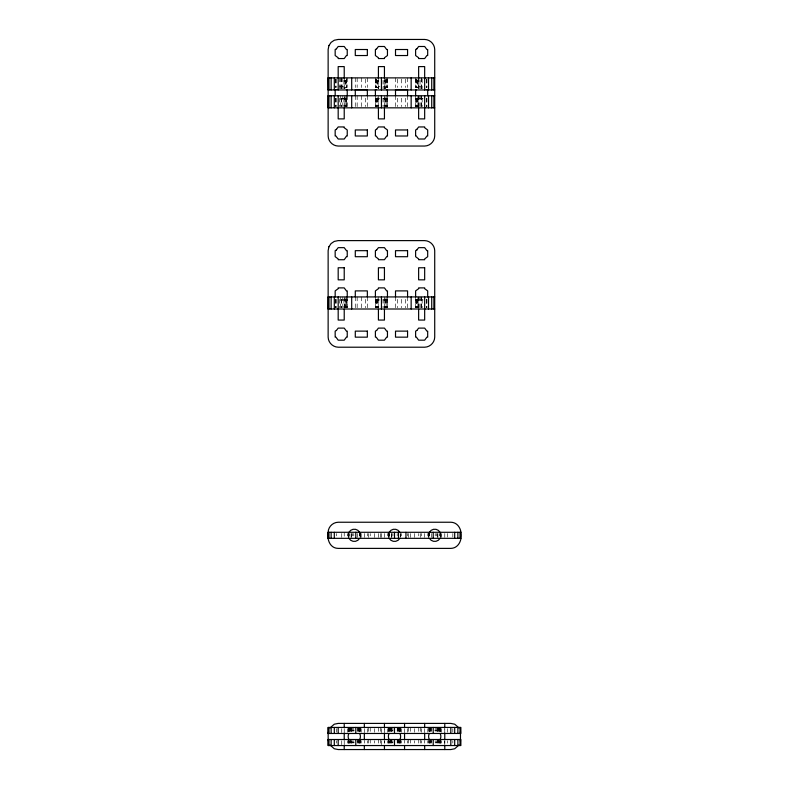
<?xml version="1.0" encoding="UTF-8"?>
<svg xmlns="http://www.w3.org/2000/svg" width="789" height="789" viewBox="0 0 789 789"><rect width="100%" height="100%" fill="white"/><g stroke="black" fill="none" stroke-linecap="round" stroke-linejoin="round"><path stroke-width="0.59" stroke-dasharray="3.94 2.96" d="M344.882 97.53L344.221 98.783L339.694 98.783M377.753 87.964L378.414 86.711L379.923 86.711M385.101 97.53L384.44 98.783L382.931 98.783M417.973 87.964L418.634 86.711L423.16 86.711M344.882 298.706L344.221 299.948L339.694 299.948M385.101 298.706L384.44 299.948L382.931 299.948M339.694 86.711L344.221 86.711L345.474 88.476M382.931 86.711L384.44 86.711L385.693 88.476M379.923 98.783L378.414 98.783L377.753 97.53M423.16 98.783L418.634 98.783L417.973 97.53M379.923 299.948L378.414 299.948L377.753 298.706M423.16 299.948L418.634 299.948L417.973 298.706M452.827 533.502L452.827 537.122M452.827 728.632L452.827 732.261M452.827 740.703L452.827 743.12M447.294 533.502L447.294 537.122M447.294 728.641L447.294 732.261M447.294 740.703L447.294 743.12M444.779 533.502L444.779 538.335M444.779 731.985L444.779 728.612L444.779 733.464M444.779 740.97L444.779 743.218M444.779 740.703L444.779 745.536M441.633 533.502L441.633 538.335M441.633 728.641L441.633 732.261M441.633 740.703L441.633 743.12M440.755 533.502L440.755 538.335M440.755 727.428L440.755 732.261M440.755 739.5L440.755 743.12M440.617 533.502L440.617 538.335M440.617 727.428L440.617 732.261M440.617 739.5L440.617 743.12M440.301 533.502L440.301 535.918M440.301 727.428L440.301 732.261M440.301 740.703L440.301 743.12M439.986 533.502L439.986 535.918M439.848 533.502L439.848 535.918M439.986 727.428L439.986 732.261M439.986 740.703L439.986 743.12M439.848 727.428L439.848 732.261M439.838 740.703L439.848 743.12M439.443 727.428L439.443 732.261M439.443 740.703L439.443 743.12M438.99 727.428L438.99 732.261M438.99 740.703L438.99 743.12M438.477 727.428L438.477 732.261M438.477 739.5L438.477 743.12M437.915 533.502L437.915 538.335M437.915 727.428L437.915 732.261M437.915 739.5L437.915 743.12M437.422 533.502L437.422 538.335M437.412 727.428L437.422 732.261M437.422 739.5L437.422 743.12M436.317 533.502L436.317 535.918M436.317 727.428L436.317 732.261M436.317 740.703L436.317 743.12M435.222 533.502L435.222 535.918M435.222 727.428L435.222 732.261M435.222 740.713L435.222 743.12M431.534 533.502L431.534 538.335M431.534 727.428L431.534 732.261M431.534 739.5L431.534 743.12M430.972 727.428L430.972 732.261M430.972 739.5L430.972 743.12M430.459 727.428L430.459 732.261M430.459 740.713L430.459 743.12M429.995 727.428L430.005 732.261M430.005 740.713L430.005 743.12M429.601 533.502L429.601 535.918M429.601 727.428L429.601 732.261M429.601 740.713L429.601 743.12M429.463 533.502L429.463 535.918M429.463 727.428L429.463 732.261M429.463 740.713L429.463 743.12M429.147 533.502L429.147 535.918M429.147 727.428L429.147 732.261M429.147 740.713L429.147 743.12M428.831 533.502L428.831 538.335M428.693 533.502L428.693 538.335M428.693 727.428L428.831 732.261M428.693 739.5L428.693 743.12M427.806 533.502L427.806 535.918M427.806 728.641L427.806 732.261M427.806 740.713L427.806 743.12M426.918 79.087L426.918 87.54M426.918 98.181L426.918 106.623M426.918 299.347L426.918 307.799M426.77 79.087L426.77 87.54M426.77 98.181L426.77 106.623M426.77 299.347L426.77 307.799M426.376 79.087L426.376 87.54M426.376 98.181L426.376 106.623M426.376 299.347L426.376 307.799M424.669 533.502L424.669 538.335M424.669 728.612L424.669 732.261M424.66 740.713L424.669 743.218M422.154 79.087L422.154 88.743M422.154 98.181L422.154 106.623M422.154 299.347L422.154 307.799M421.651 77.884L421.651 88.743M421.651 95.765L421.651 106.623M421.651 296.93L421.651 307.799M421.523 533.502L421.523 535.918M421.523 728.641L421.523 732.261M421.523 740.713L421.523 743.12M421.148 77.884L421.148 88.743M421.148 95.765L421.148 106.623M421.148 296.93L421.148 307.799M420.645 533.502L420.645 538.335M420.645 727.428L420.645 732.261M420.645 739.5L420.645 743.12M420.054 80.3L420.054 88.743M420.054 95.765L420.054 106.623M420.054 296.93L420.054 307.799M418.959 77.884L418.959 88.743M418.959 95.765L418.959 106.623M418.959 296.93L418.959 307.799M418.762 533.502L418.762 535.918M418.762 727.428L418.762 732.261M418.762 739.5L418.762 743.12M418.456 77.884L418.456 88.743M418.456 95.765L418.456 106.623M418.456 296.93L418.456 307.799M418.111 80.3L418.111 87.54M418.111 98.181L418.111 106.623M418.111 299.347L418.111 307.799M417.894 80.3L417.894 87.54M417.894 95.765L417.894 106.623M417.894 296.93L417.894 307.799M417.381 80.3L417.381 87.54M417.381 98.181L417.381 106.623M417.381 299.347L417.381 307.799M416.927 79.087L416.927 87.54M416.927 98.181L416.927 106.623M416.927 299.347L416.927 307.799M416.533 79.087L416.533 87.54M416.533 98.181L416.533 106.623M416.533 299.347L416.533 307.799M416.385 79.087L416.385 87.54M416.385 98.181L416.385 106.623M416.385 299.347L416.385 307.799M416.069 79.087L416.079 87.54M416.079 98.181L416.079 106.623M416.069 299.347L416.079 307.799M415.764 79.087L415.764 87.54M415.764 98.181L415.764 106.623M415.764 299.347L415.764 307.799M415.616 77.884L415.616 87.54M415.616 95.765L415.616 106.623M415.616 296.93L415.616 307.799M414.61 533.502L414.61 538.335M414.61 728.641L414.61 732.261M414.61 740.713L414.61 743.13M410.467 533.502L410.467 538.335M410.467 727.438L410.467 732.261M410.467 739.5L410.467 743.13M408.574 533.502L408.574 538.335M408.574 727.438L408.574 732.261M408.574 739.5L408.574 743.13M407.696 533.502L407.696 535.918M407.696 728.641L407.696 732.261M407.696 740.713L407.696 743.13M407.568 77.884L407.578 87.54M407.568 95.765L407.578 106.623M407.568 296.93L407.578 307.799M405.684 79.087L405.684 87.54M405.684 98.181L405.684 106.623M405.684 299.347L405.684 307.799M404.55 728.612L404.55 732.261M404.55 740.713L404.55 743.218M401.542 79.087L401.542 87.54M401.542 98.181L401.542 106.623M401.542 299.347L401.542 307.799M401.414 533.502L401.414 535.918M401.414 728.641L401.414 732.261M401.414 740.713L401.414 743.13M400.536 533.502L400.536 538.335M400.536 727.438L400.536 732.261M400.536 739.51L400.536 743.13M400.388 727.438L400.388 732.261M400.388 739.51L400.388 743.13M400.072 727.438L400.072 732.261M400.072 740.713L400.072 743.13M399.767 727.438L399.767 732.261M399.767 740.713L399.757 743.13M399.619 727.438L399.619 732.261M399.619 740.713L399.619 743.13M399.224 727.438L399.224 732.261M399.224 740.713L399.224 743.13M398.761 727.438L398.77 732.261M398.761 740.713L398.761 743.13M398.258 727.438L398.258 732.261M398.248 739.51L398.258 743.13M397.695 727.438L397.695 732.261M397.695 739.51L397.695 743.13M397.39 79.087L397.39 87.54M397.39 98.181L397.39 106.623M397.39 299.347L397.39 307.799M397.192 533.502L397.192 535.918M397.192 727.438L397.192 732.261M397.192 739.51L397.192 743.13M395.506 77.884L395.506 87.54M395.506 95.765L395.506 106.623M395.506 296.93L395.506 307.799M392.902 533.502L392.902 535.918M392.902 727.438L392.902 732.261M392.902 740.713L392.902 743.13M391.808 533.502L391.808 538.335M391.808 727.438L391.808 732.261M391.808 739.51L391.808 743.13M391.305 533.502L391.305 538.335M391.305 727.438L391.305 732.261M391.305 739.51L391.305 743.13M390.742 727.438L390.742 732.261M390.742 739.51L390.742 743.13M390.23 727.438L390.23 732.261M390.23 740.713L390.23 743.13M389.776 727.438L389.776 732.261M389.776 740.713L389.776 743.13M389.381 533.502L389.381 535.918M389.233 533.502L389.233 538.335M389.381 727.438L389.381 732.261M389.381 740.713L389.233 743.13M388.928 533.502L388.928 535.918M388.918 727.438L388.918 732.261M388.918 740.713L388.928 743.13M388.612 533.502L388.612 538.335M388.612 727.438L388.612 732.261M388.612 739.51L388.612 743.13M388.464 533.502L388.464 538.335M388.464 727.438L388.464 732.261M388.464 739.51L388.464 743.13M387.586 533.502L387.586 535.918M387.586 728.641L387.586 732.261M387.586 740.713L387.586 743.13M387.458 77.884L387.458 87.54M387.458 95.765L387.458 106.633M387.458 296.93L387.458 307.799M387.32 79.087L387.32 87.54M387.32 98.181L387.32 106.633M387.32 299.347L387.32 307.799M387.004 79.087L387.004 87.54M387.004 98.181L387.004 106.633M387.004 299.347L387.004 307.799M386.689 79.087L386.689 87.54M386.689 98.181L386.551 106.633M386.689 299.347L386.689 307.799M386.146 77.884L386.146 87.54M386.146 95.765L386.146 106.633M386.146 296.93L386.146 307.799M385.693 79.087L385.693 87.54M385.693 98.181L385.693 106.633M385.693 299.347L385.693 307.799M385.18 80.3L385.18 88.753M385.18 98.181L385.18 106.633M385.18 299.347L385.18 307.799M384.618 77.884L384.618 88.753M384.618 95.765L384.618 106.633M384.618 296.93L384.618 307.799M384.44 533.502L384.44 538.335M384.44 731.985L384.44 728.612L384.44 732.261M384.44 740.97L384.44 743.218M384.44 740.713L384.44 743.13M384.125 80.3L384.125 88.753M384.125 98.181L384.125 106.633M384.125 299.347L384.125 307.799M383.02 80.3L383.02 88.753M383.02 98.181L383.02 106.633M383.02 299.347L383.02 307.799M381.294 533.502L381.294 538.335M381.294 728.641L381.294 733.474M381.294 740.713L381.294 745.546M380.416 533.502L380.416 538.335M380.416 727.438L380.416 732.261M380.416 739.51L380.416 743.13M378.73 80.3L378.73 88.753M378.73 98.181L378.73 106.633M378.73 299.347L378.73 307.799M378.533 533.502L378.533 538.335M378.533 727.438L378.533 732.271M378.533 739.51L378.533 743.13M378.237 77.884L378.237 88.753M378.237 95.765L378.237 106.633M378.237 296.94L378.237 307.799M377.675 80.3L377.675 87.54M377.675 98.181L377.675 106.633M377.675 299.347L377.675 307.799M377.162 80.3L377.162 87.54M377.162 98.181L377.162 106.633M377.162 299.347L377.162 307.799M376.708 79.097L376.708 87.54M376.708 98.181L376.708 106.633M376.708 299.347L376.708 307.799M376.304 79.097L376.304 87.54M376.304 98.181L376.304 106.633M376.304 299.347L376.304 307.799M376.166 79.097L376.166 87.54M376.166 98.181L376.166 106.633M376.166 299.347L376.166 307.799M375.85 79.097L375.85 87.54M375.85 98.181L375.85 106.633M375.85 299.347L375.85 307.799M375.534 79.097L375.534 87.54M375.534 98.181L375.534 106.633M375.534 299.347L375.534 307.799M375.396 77.884L375.396 87.54M375.396 95.765L375.396 106.633M375.396 296.94L375.396 307.799M374.39 533.512L374.39 538.335M374.39 728.641L374.39 732.271M374.39 740.713L374.39 743.13M370.238 533.512L370.238 535.918M370.238 727.438L370.238 732.271M370.238 739.51L370.238 743.13M368.355 533.512L368.355 538.335M368.355 727.438L368.355 732.271M368.355 739.51L368.355 743.13M367.349 77.884L367.349 87.54M367.349 95.765L367.349 106.633M367.349 296.94L367.349 307.799M367.467 533.512L367.477 535.918M367.467 728.641L367.477 732.271M367.467 740.713L367.477 743.13M365.465 79.097L365.465 87.54M365.465 98.181L365.465 106.633M365.465 299.347L365.465 307.799M364.331 533.512L364.331 538.335M364.331 728.612L364.331 732.271M364.331 740.713L364.331 743.218M361.313 77.884L361.313 87.54M361.313 95.765L361.313 106.633M361.313 296.94L361.313 307.799M361.184 533.512L361.184 538.335M361.184 728.651L361.184 732.271M361.184 740.713L361.184 743.13M360.307 533.512L360.307 538.335M360.307 727.438L360.307 732.271M360.307 739.51L360.307 743.13M360.169 533.512L360.169 538.335M360.169 727.438L360.169 732.271M360.169 739.51L360.169 743.13M359.853 533.512L359.853 535.918M359.853 727.438L359.853 732.271M359.853 740.713L359.853 743.13M359.537 533.512L359.537 535.918M359.537 727.438L359.537 732.271M359.537 740.713L359.537 743.13M359.399 533.512L359.399 535.918M359.399 727.438L359.399 732.271M359.389 740.713L359.399 743.13M358.995 727.438L358.995 732.271M358.995 740.713L358.995 743.13M358.541 727.438L358.541 732.271M358.541 740.713L358.541 743.13M358.028 727.438L358.028 732.271M358.028 739.51L358.028 743.13M357.466 533.512L357.466 538.335M357.466 727.438L357.466 732.271M357.466 739.51L357.466 743.13M357.17 77.884L357.17 87.54M357.17 95.765L357.17 106.633M357.17 296.94L357.17 307.799M355.277 77.884L355.277 87.54M355.277 95.765L355.277 106.633M355.277 296.94L355.277 307.799M353.778 533.512L353.778 535.918M353.778 727.438L353.778 732.271M353.778 740.723L353.778 743.13M352.683 533.512L352.683 535.918M352.673 727.438L352.683 732.271M352.673 740.723L352.683 743.13M351.578 533.512L351.578 538.335M351.578 727.438L351.578 732.271M351.578 740.723L351.578 743.13L351.578 739.51M351.085 533.512L351.085 538.335M351.085 727.438L351.085 732.271M351.085 739.51L351.085 743.13M350.523 727.438L350.523 732.271M350.523 739.51L350.523 743.13M350.01 727.438L350.01 732.271M350.01 740.723L350.01 743.13M349.557 727.438L349.557 732.271M349.557 740.723L349.557 743.13M349.152 533.512L349.152 535.918M349.152 727.438L349.152 732.271M349.152 740.723L349.152 743.13M349.014 533.512L349.014 538.335M349.014 727.438L349.014 732.271M349.014 740.723L349.014 743.13M348.699 533.512L348.699 535.918M348.699 727.438L348.699 732.271M348.699 740.723L348.699 743.13M348.383 533.512L348.383 538.335M348.383 727.438L348.383 732.271M348.383 739.51L348.383 743.13M348.245 533.512L348.245 538.335M348.245 727.438L348.245 732.271M348.245 739.51L348.245 743.13M347.357 533.512L347.357 535.918M347.357 728.651L347.357 732.271M347.357 740.723L347.357 743.13M347.239 77.884L347.091 87.54M347.239 95.765L347.239 106.633M347.239 296.94L347.239 307.799M347.091 299.347L347.091 307.799M346.775 77.884L346.775 87.54M346.775 95.765L346.775 106.633M346.775 296.94L346.775 307.799M346.47 79.097L346.47 87.54M346.47 98.181L346.47 106.633M346.47 299.347L346.47 307.799M346.322 79.097L346.322 87.54M346.322 98.181L346.322 106.633M346.322 299.347L346.322 307.799M345.927 80.3L345.927 87.54M345.927 95.765L345.927 106.633M345.927 296.94L345.927 307.799M345.464 80.3L345.474 87.54M345.474 98.181L345.474 106.633M345.464 299.347L345.474 307.799M344.961 80.3L344.961 88.753M345 98.181L344.961 106.633M344.398 77.884L344.398 88.753M344.398 95.765L344.398 106.633M344.398 296.94L344.398 307.799M344.221 532.299L344.221 538.335M344.221 728.612L344.221 733.474M344.221 740.723L344.221 745.546M343.896 80.3L343.896 88.753M343.896 98.181L343.896 106.633M343.896 299.347L343.896 307.799M342.801 77.884L342.801 88.753M342.801 95.765L342.801 106.633M342.801 296.94L342.801 307.799M341.696 77.884L341.706 88.753M341.706 98.181L341.706 106.633M341.706 299.347L341.706 307.799M341.745 533.512L341.745 538.335M341.745 728.651L341.745 733.474M341.745 740.723L341.745 745.546M341.203 77.884L341.203 88.753M341.203 98.181L341.203 106.633M341.203 299.347L341.203 307.799M340.7 77.884L340.7 88.753M340.7 95.765L340.7 106.633M340.7 296.94L340.7 307.799M339.605 77.884L339.605 88.753M339.605 98.181L339.605 106.633M339.605 299.347L339.605 307.799M336.301 533.512L336.301 535.928M336.301 728.651L336.301 732.271M336.301 740.723L336.301 743.13M336.084 79.097L336.084 87.54M336.084 98.181L336.084 106.633M336.084 299.356L336.084 307.799M335.936 79.097L335.936 87.54M335.936 98.181L335.936 106.633M335.936 299.356L335.936 307.799M335.631 79.097L335.631 87.54M335.621 98.181L335.631 106.633M335.621 299.356L335.631 307.799M358.61 740.812A6.134 6.134 0 0 1 357.348 741.788M354.281 742.607A6.134 6.134 0 0 1 349.941 740.812M351.213 731.166A6.134 6.134 0 0 1 354.281 730.348M439.059 740.812A6.134 6.134 0 0 1 434.719 742.607M431.652 741.788A6.134 6.134 0 0 1 430.39 740.812M434.719 730.348A6.134 6.134 0 0 1 437.787 731.166M398.839 740.812A6.134 6.134 0 0 1 397.567 741.788M392.912 742.4A6.134 6.134 0 0 1 390.161 740.812M391.433 731.166A6.134 6.134 0 0 1 392.912 730.555M360.198 533.719A6.134 6.134 0 0 1 360.198 536.895M348.353 536.895A6.134 6.134 0 0 1 348.353 533.719M400.427 533.719A6.134 6.134 0 0 1 400.427 536.895M388.573 536.895A6.134 6.134 0 0 1 388.573 533.719M440.647 533.719A6.134 6.134 0 0 1 440.647 536.895M428.802 536.895A6.134 6.134 0 0 1 428.802 533.719M345 307.799L345 299.347L344.961 307.799"/><path stroke-width="1.18" d="M328.135 532.289C328.234 526.884 332.78 522.338 338.185 522.239L450.815 522.239C464.751 522.565 464.751 548.049 450.815 548.385L338.185 548.385C329.891 548.345 326.804 539.272 328.135 532.289L460.865 532.299M328.135 733.464L328.53 731.502M460.47 741.453L460.47 731.502M329.999 727.951L334.27 724.194L338.185 723.405L450.815 723.405L454.73 724.194L459.001 727.951M459.001 745.003L454.73 748.761L450.815 749.55L338.185 749.55L334.27 748.761L329.999 745.003M328.135 77.884L434.719 77.884M335.976 89.729L335.167 89.729L335.167 95.765M346.43 89.729L347.239 89.729L347.239 95.765M376.205 89.729L375.396 89.729L375.396 95.765M386.649 89.729L387.458 89.729L387.458 95.765M416.424 89.729L415.616 89.729L415.616 95.765M426.879 89.729L427.687 89.729L427.687 95.765M328.135 89.956L434.719 89.956M328.135 95.765L434.719 95.765M328.135 107.837L434.719 107.837M328.135 296.94L434.719 296.93M328.135 309.012L434.719 309.002M328.135 538.335L460.865 538.325M328.135 733.484L460.865 733.464L460.865 727.428L328.135 727.448L328.175 745.546L460.865 745.536L460.865 739.5L328.135 739.51M328.135 739.49L328.53 741.453M460.026 532.299L460.026 538.325M460.026 727.428L460.026 733.464M460.026 739.5L460.026 745.536M457.867 532.299L457.867 538.325M457.867 727.428L457.867 733.464M457.867 739.5L457.867 745.536M454.691 532.299L454.691 538.325M454.691 727.428L454.691 733.464M454.691 739.5L454.691 745.536M450.815 727.428L450.815 733.464M450.815 739.5L450.815 745.536M444.779 723.405L444.779 727.488M444.779 733.109L444.779 739.845M444.779 745.467L444.779 749.55M433.881 77.884L433.881 89.956M433.881 95.765L433.881 107.837M433.881 296.93L433.881 309.002M433.22 532.299L433.22 538.335M433.22 727.428L433.22 733.464M433.22 739.5L433.22 745.536M431.721 77.884L431.721 89.956M431.721 95.765L431.721 107.837M431.721 296.93L431.721 309.002M428.545 77.884L428.545 89.956M428.545 95.765L428.545 107.837M428.545 296.93L428.545 309.002M427.687 296.93L427.687 290.894L424.669 288.685L424.669 287.886L418.634 287.886L418.634 288.685L415.616 290.894L415.616 296.93M424.669 77.884L424.669 89.956M424.669 95.765L424.669 107.837M424.669 78.663L424.669 66.601L418.634 66.601L418.634 78.663M424.669 108.034L424.669 118.892L418.634 118.892L418.634 108.034M424.669 296.93L424.669 309.002M424.669 309.199L424.669 320.058L418.634 320.058L418.634 309.199M424.669 723.405L424.669 727.488M424.669 733.109L424.669 739.845M424.669 745.467L424.669 749.55M411.158 77.884L411.158 89.956M411.158 95.765L411.158 107.837M411.158 296.93L411.158 309.002M407.568 95.765L407.568 89.729L395.506 89.729L395.506 95.765M407.568 296.93L407.568 290.894L395.506 290.894L395.506 296.93M405.94 532.299L405.94 538.335M404.55 723.405L404.55 727.488M404.55 733.109L404.55 739.845M404.55 745.467L404.55 749.55M398.494 532.299L398.494 538.335M394.5 532.299L394.5 538.335M394.5 727.438L394.5 733.474M394.5 739.51L394.5 745.546M387.458 296.93L387.458 290.894L386.649 290.894L384.44 287.886L378.414 287.886L378.414 288.685L375.396 290.894L375.396 296.93M384.44 78.663L384.44 66.601L378.414 66.601L378.414 78.663M384.44 108.034L384.44 118.892L378.414 118.892L378.414 108.034M384.44 309.199L384.44 320.058L378.414 320.058L378.414 309.199M384.44 723.405L384.44 727.488M384.44 733.109L384.44 739.845M384.44 745.467L384.44 749.55M381.432 77.884L381.432 89.956M381.432 95.765L381.432 107.837M381.432 296.93L381.432 309.002M367.349 95.765L367.349 89.729L355.287 89.729L355.287 95.765M367.349 296.93L367.349 290.894L355.287 290.894L355.287 296.93M364.331 723.405L364.331 727.488M364.331 733.109L364.331 739.845M364.331 745.467L364.331 749.55M355.79 532.299L355.79 538.335M355.79 727.438L355.79 733.474M355.79 739.51L355.79 745.546M351.697 77.884L351.697 89.956M351.697 95.765L351.697 107.837M351.697 296.94L351.697 309.002M347.239 296.93L347.239 290.894L346.43 290.894L344.221 287.886L338.185 287.886L338.185 288.685L335.167 290.894L335.167 296.93M344.221 78.663L344.221 66.601L338.185 66.601L338.185 89.956M344.221 108.034L344.221 118.892L338.185 118.892L338.185 108.034M344.221 309.199L344.221 320.058L338.185 320.058L338.185 309.199M344.221 723.405L344.221 727.488M344.221 733.109L344.221 739.845M344.221 745.467L344.221 749.55M338.185 95.765L338.185 107.837M338.185 296.94L338.185 309.012M338.185 727.438L338.185 733.474M338.185 739.51L338.185 745.546M334.309 77.884L334.309 89.956M334.309 95.765L334.309 107.837M334.309 296.94L334.309 309.012M334.309 532.299L334.309 538.335M334.309 727.448L334.309 733.474M334.309 739.51L334.309 745.546M331.133 77.884L331.133 89.956M331.133 95.765L331.133 107.837M331.133 296.94L331.133 309.012M331.133 532.299L331.133 538.335M331.133 727.448L331.133 733.474M331.133 739.51L331.133 745.546M328.974 77.884L328.974 89.956M328.974 95.765L328.974 107.837M328.974 296.94L328.974 309.012M328.974 532.299L328.974 538.335M328.974 727.448L328.974 733.484M328.974 739.51L328.974 745.546M328.382 77.884L328.382 89.956M328.382 95.765L328.382 107.837M328.382 296.94L328.382 309.012M328.382 532.299L328.382 538.335M328.254 77.884L328.342 89.956M328.342 95.765L328.254 107.837M328.342 296.94L328.254 309.012M328.254 532.299L328.342 538.335M328.254 727.448L328.342 733.484M328.342 739.51L328.254 745.546M359.587 733.415A6.134 6.134 0 0 1 359.587 739.54M348.965 739.54A6.134 6.134 0 0 1 348.965 733.415M440.035 733.415A6.134 6.134 0 0 1 440.035 739.54M429.413 739.54A6.134 6.134 0 0 1 429.413 733.415M399.816 733.415A6.134 6.134 0 0 1 399.816 739.54M389.184 739.54A6.134 6.134 0 0 1 389.184 733.415M359.587 538.374A6.134 6.134 0 0 1 348.965 538.374M348.965 532.24A6.134 6.134 0 0 1 359.587 532.24M399.816 538.374A6.134 6.134 0 0 1 389.184 538.374M389.184 532.24A6.134 6.134 0 0 1 399.816 532.24M440.035 538.374A6.134 6.134 0 0 1 429.413 538.374M429.413 532.24A6.134 6.134 0 0 1 440.035 532.24M328.924 45.594L328.135 49.51L328.135 135.984C328.234 141.399 332.78 145.935 338.185 146.044L424.669 146.044C430.074 145.935 434.621 141.399 434.719 135.984L434.719 49.51C434.621 44.095 430.074 39.558 424.669 39.45L338.185 39.45L334.27 40.239L331.074 42.399L328.924 45.594M328.924 246.76L328.135 250.675L328.135 337.159C328.234 342.564 332.78 347.101 338.185 347.209L424.669 347.209C430.074 347.101 434.621 342.564 434.719 337.159L434.719 250.675C434.621 245.271 430.074 240.724 424.669 240.615L338.185 240.615L334.27 241.414L331.074 243.564L328.924 246.76M336.42 48.849L335.167 49.51L335.167 55.536L338.185 57.745L338.185 58.554L344.221 58.554L346.43 55.536L347.239 55.536L347.239 49.51L346.43 49.51L344.221 46.492L338.185 46.492L336.42 48.849M376.639 48.849L375.396 49.51L375.396 55.536L378.414 57.745L378.414 58.554L384.44 58.554L384.44 57.745L387.458 55.536L387.458 49.51L386.649 49.51L384.44 46.492L378.414 46.492L376.639 48.849M336.42 129.297L335.167 129.948L335.167 135.984L335.976 135.984L338.185 139.002L344.221 139.002L346.43 135.984L347.239 135.984L347.239 129.948L344.221 127.739L344.221 126.94L338.185 126.94L336.42 129.297M416.868 48.849L415.616 49.51L415.616 55.536L418.634 57.745L418.634 58.554L424.669 58.554L426.879 55.536L427.687 55.536L427.687 49.51L426.879 49.51L424.669 46.492L418.634 46.492L416.868 48.849M376.639 129.297L375.396 129.948L375.396 135.984L376.205 135.984L378.414 139.002L384.44 139.002L386.649 135.984L387.458 135.984L387.458 129.948L384.44 127.739L384.44 126.94L378.414 126.94L376.639 129.297M416.868 129.297L415.616 129.948L415.616 135.984L416.424 135.984L418.634 139.002L424.669 139.002L426.879 135.984L427.687 135.984L427.687 129.948L424.669 127.739L424.669 126.94L418.634 126.94L416.868 129.297M336.42 250.014L335.167 250.675L335.167 256.711L338.185 258.92L338.185 259.729L344.221 259.729L346.43 256.711L347.239 256.711L347.239 250.675L346.43 250.675L344.221 247.657L338.185 247.657L336.42 250.014M376.639 250.014L375.396 250.675L375.396 256.711L378.414 258.92L378.414 259.729L384.44 259.729L386.649 256.711L387.458 256.711L387.458 250.675L386.649 250.675L384.44 247.657L378.414 247.657L376.639 250.014M336.42 330.463L335.167 331.124L335.167 337.159L335.976 337.159L338.185 340.177L344.221 340.177L346.43 337.159L347.239 337.159L347.239 331.124L346.43 331.124L344.221 328.106L338.185 328.106L336.42 330.463M416.868 250.014L415.616 250.675L415.616 256.711L418.634 258.92L418.634 259.729L424.669 259.729L424.669 258.92L427.687 256.711L427.687 250.675L426.879 250.675L424.669 247.657L418.634 247.657L416.868 250.014M376.639 330.463L375.396 331.124L375.396 337.159L376.205 337.159L378.414 340.177L384.44 340.177L386.649 337.159L387.458 337.159L387.458 331.124L386.649 331.124L384.44 328.106L378.414 328.106L376.639 330.463M416.868 330.463L415.616 331.124L415.616 337.159L416.424 337.159L418.634 340.177L424.669 340.177L426.879 337.159L427.687 337.159L427.687 331.124L426.879 331.124L424.669 328.106L418.634 328.106L416.868 330.463M367.349 49.51L355.287 49.51L355.287 55.536L367.349 55.536L367.349 49.51M407.568 49.51L395.506 49.51L395.506 55.536L407.568 55.536L407.568 49.51M367.349 129.948L355.287 129.948L355.287 135.984L367.349 135.984L367.349 129.948M407.568 129.948L395.506 129.948L395.506 135.984L407.568 135.984L407.568 129.948M367.349 250.675L355.287 250.675L355.287 256.711L367.349 256.711L367.349 250.675M407.568 250.675L395.506 250.675L395.506 256.711L407.568 256.711L407.568 250.675M344.221 267.767L338.185 267.767L338.185 279.839L344.221 279.839L344.221 267.767M384.44 267.767L378.414 267.767L378.414 279.839L384.44 279.839L384.44 267.767M424.669 267.767L418.634 267.767L418.634 279.839L424.669 279.839L424.669 267.767M367.349 331.124L355.287 331.124L355.287 337.159L367.349 337.159L367.349 331.124M407.568 331.124L395.506 331.124L395.506 337.159L407.568 337.159L407.568 331.124"/></g></svg>
